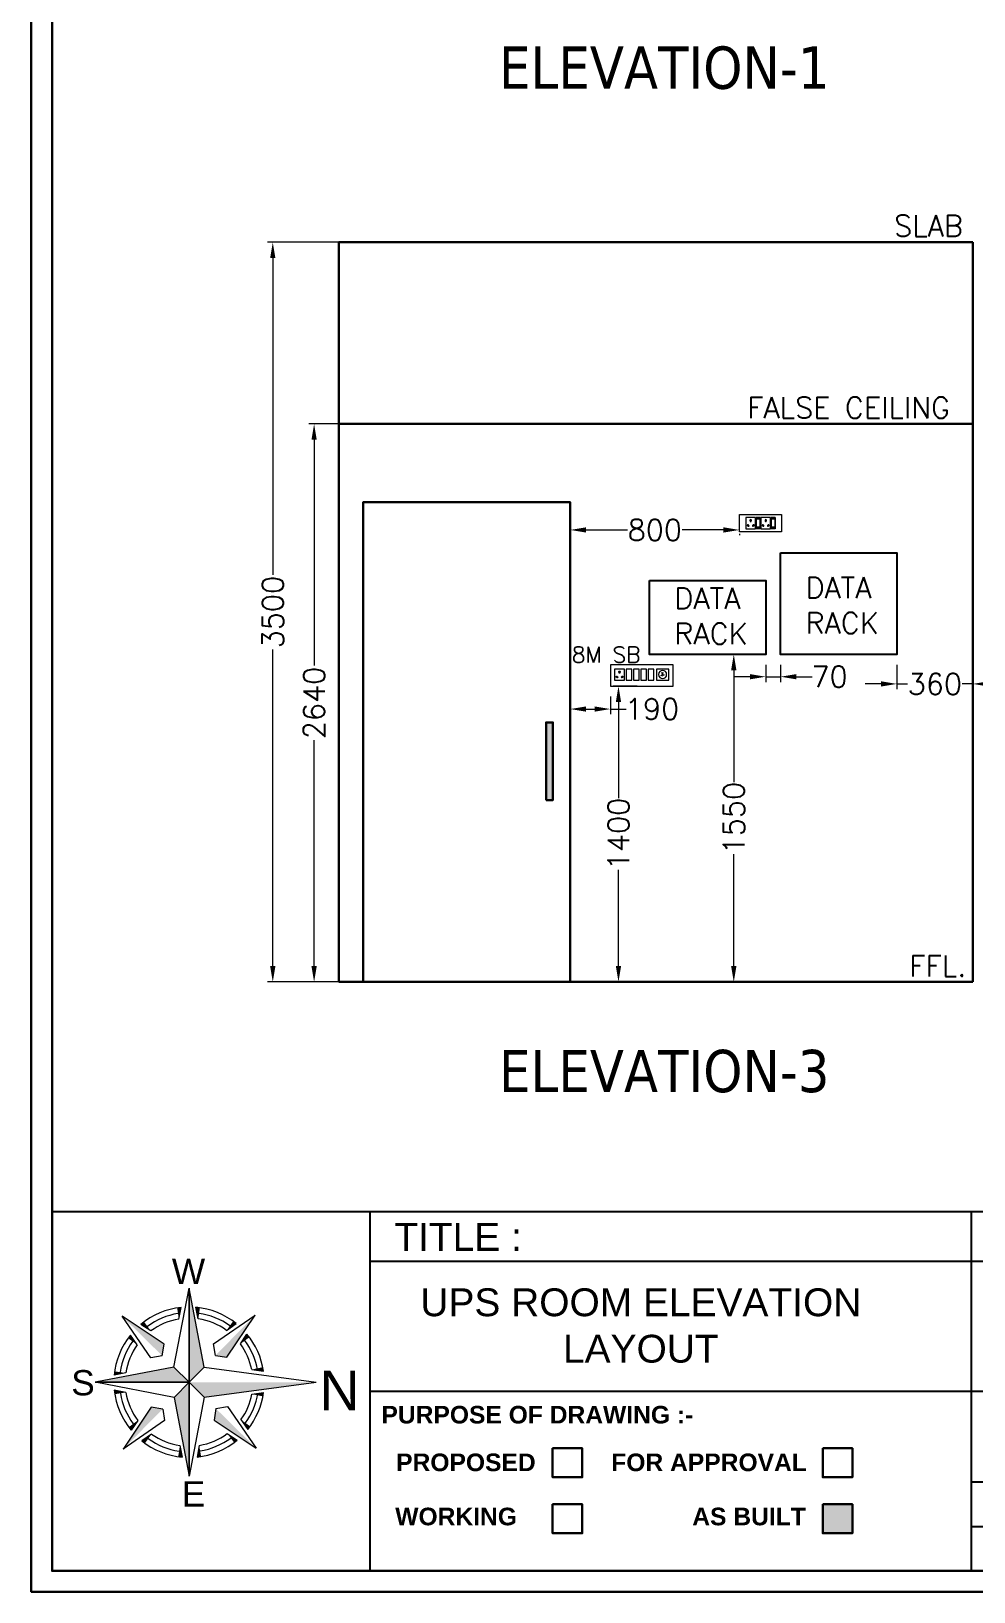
# Model space of a CAD drawing. Header units: millimetres. Extents: x 3552052 to 4144896, y -707811 to -630695.
# Drawn here: x 3630744 to 3635203, y -700271 to -692887 of the extents above; entities that cross this region are included whole.
import ezdxf
from ezdxf.enums import TextEntityAlignment as Align

# ---------------------------------------------------------------- set-up
doc = ezdxf.new("R2010")
doc.units = ezdxf.units.MM
doc.header["$LTSCALE"] = 6
doc.header["$MEASUREMENT"] = 0
doc.linetypes.add('HIDDEN', pattern=[0.375, 0.25, -0.125])
doc.layers.get('0').update_dxf_attribs({"linetype": 'CONTINUOUS', "lineweight": 0})
doc.layers.get('Defpoints').update_dxf_attribs({"linetype": 'CONTINUOUS', "lineweight": 0})
for name, color, linetype, lineweight in [('0.0', 8, 'CONTINUOUS', 0), ('ELE-4M RAW P.SB', 40, 'CONTINUOUS', 0), ('ELE-4M UPS P.SB', 3, 'CONTINUOUS', 0), ('ELE-6M RAW P.SB', 40, 'HIDDEN', 0), ('ELE-SOCKET NMBERING', 7, 'CONTINUOUS', 9), ('ELE-TEXT', 7, 'CONTINUOUS', 9), ('ELE. 2N0S OF 6-16 UPS SOCKETS', 191, 'CONTINUOUS', 0), ('formate text', 8, 'CONTINUOUS', 0), ('MEP_HVAC_RA_DUCT', 1, 'CONTINUOUS', 0), ('MEP_HVAC_TEXT', 7, 'CONTINUOUS', 0), ('TEXT', 5, 'CONTINUOUS', 0), ('TITLE', 7, 'CONTINUOUS', 0)]:
    doc.layers.add(name, color=color, linetype=linetype, lineweight=lineweight)
doc.styles.add('Annotation', font='tahoma.ttf')
doc.styles.add('ARIAL', font='arial.ttf')
doc.styles.add('FORMATE', font='arialbd.ttf')
doc.styles.add('ROMANS', font='romans.shx')
doc.styles.add('style3', font='arialbd.ttf')
doc.dimstyles.new('AEPL1', dxfattribs={"dimtxt": 100, "dimasz": 75, "dimexe": 25, "dimexo": 50, "dimtad": 0, "dimdec": 0, "dimtxsty": 'ROMANS', "dimcen": 2.5, "dimclrd": 7, "dimclre": 7, "dimclrt": 7, "dimadec": 0, "dimazin": 0, "dimtfac": 1, "dimtdec": 0, "dimtmove": 0, "dimatfit": 3, "dimfxl": 1, "dimlwd": 0, "dimlwe": 0, "dimarcsym": 0})

# ---------------------------------------------------------------- blocks, each defined once
blk = doc.blocks.new('*D123')
at = {"layer": 'Defpoints', "color": 0, "transparency": 16777216}
for p in [(3632082.1, -694745.4), (3632298, -694745.4), (3632358.2, -697385.4)]:
    blk.add_point(p, dxfattribs=at)
at = {"layer": 'ELE-4M UPS P.SB', "color": 7, "lineweight": 0, "transparency": 16777216}
for p, q in [((3632248, -694745.4), (3632057.1, -694745.4)), ((3632082.1, -694820.4), (3632082.1, -695888.6)), ((3632082.1, -697310.4), (3632082.1, -696242.2)), ((3632308.2, -697385.4), (3632057.1, -697385.4))]:
    blk.add_line(p, q, dxfattribs=at)
at = {"layer": 'ELE-4M UPS P.SB', "color": 7, "transparency": 16777216}
for points in [[(3632069.6, -694820.4), (3632094.6, -694820.4), (3632082.1, -694745.4)], [(3632069.6, -697310.4), (3632094.6, -697310.4), (3632082.1, -697385.4)]]:
    blk.add_solid(points, dxfattribs=at)
at = {"layer": 'ELE-4M UPS P.SB', "color": 7, "lineweight": -3, "transparency": 16777216, "insert": (3632082.1, -696065.4), "char_height": 100, "attachment_point": 5, "rotation": 90, "style": 'ROMANS'}
blk.add_mtext('2640', dxfattribs=at)
blk = doc.blocks.new('*D124')
at = {"layer": 'Defpoints', "color": 0, "transparency": 16777216}
for p in [(3631886.6, -693885.4), (3632441.5, -693885.4), (3632319, -697385.4)]:
    blk.add_point(p, dxfattribs=at)
at = {"layer": 'ELE-4M UPS P.SB', "color": 7, "lineweight": 0, "transparency": 16777216}
for p, q in [((3632391.5, -693885.4), (3631861.6, -693885.4)), ((3631886.6, -693960.4), (3631886.6, -695458.6)), ((3631886.6, -697310.4), (3631886.6, -695812.2)), ((3632269, -697385.4), (3631861.6, -697385.4))]:
    blk.add_line(p, q, dxfattribs=at)
at = {"layer": 'ELE-4M UPS P.SB', "color": 7, "transparency": 16777216}
for points in [[(3631874.1, -693960.4), (3631899.1, -693960.4), (3631886.6, -693885.4)], [(3631874.1, -697310.4), (3631899.1, -697310.4), (3631886.6, -697385.4)]]:
    blk.add_solid(points, dxfattribs=at)
at = {"layer": 'ELE-4M UPS P.SB', "color": 7, "lineweight": -3, "transparency": 16777216, "insert": (3631886.6, -695635.4), "char_height": 100, "attachment_point": 5, "rotation": 90, "style": 'ROMANS'}
blk.add_mtext('3500', dxfattribs=at)
blk = doc.blocks.new('DFGG')
at = {"layer": 'ELE-4M RAW P.SB', "color": 40, "ltscale": 10}
for p, q in [((3584692, -679080.7), (3584692.3, -679088.5)), ((3584693.5, -679088.6), (3584695.9, -679081.4)), ((3584873.2, -679064.5), (3584919.4, -679064.5)), ((3584873.2, -679117.2), (3584873.2, -679064.5)), ((3584919.4, -679064.5), (3584919.4, -679117.2)), ((3584690.5, -679090.2), (3584683, -679091.7)), ((3584684.4, -679095.5), (3584690.9, -679091.3)), ((3584693.4, -679092), (3584698.4, -679097.8)), ((3584701, -679094.7), (3584694, -679091.1)), ((3584919.4, -679117.2), (3584873.2, -679117.2))]:
    blk.add_line(p, q, dxfattribs=at)
for points in [[(3584939.4, -679144.9), (3584643.2, -679144.9), (3584643.2, -679044.9), (3584939.4, -679044.9)], [(3584721.1, -679117.6), (3584663.1, -679117.6), (3584663.1, -679064.8), (3584721.1, -679064.8)], [(3584760.8, -679117.2), (3584734.4, -679117.2), (3584734.4, -679064.5), (3584760.8, -679064.5)], [(3584830.2, -679117.2), (3584803.8, -679117.2), (3584803.8, -679064.5), (3584830.2, -679064.5)], [(3584864.9, -679117.2), (3584838.5, -679117.2), (3584838.5, -679064.5), (3584864.9, -679064.5)]]:
    blk.add_lwpolyline(points, close=True, dxfattribs=at)
for radius in [19.1, 1.78]:
    blk.add_circle((3584692.4, -679090.3), radius, dxfattribs=at)
for centre, radius, start, end in [((3584896.3, -679077.8), 3.6, 307.15837, 232.84163), ((3584896.3, -679081.4), 2.29, 161.40312, 18.59688), ((3584883.1, -679101.2), 3.1, 5.26891, 272.51003), ((3584885.5, -679103.3), 2.5, 202.68381, 75.09514), ((3584907, -679103.3), 2.5, 104.90486, 337.31619), ((3584909.5, -679101.2), 3.1, 267.48997, 174.73109)]:
    blk.add_arc(centre, radius, start, end, dxfattribs=at)
at = {"layer": 'ELE-6M RAW P.SB', "color": 3, "linetype": 'ByBlock'}
blk.add_lwpolyline([(3584795.5, -679117.2), (3584769.1, -679117.2), (3584769.1, -679064.5), (3584795.5, -679064.5)], close=True, dxfattribs=at)
blk = doc.blocks.new('5Y3AQY')
at = {"layer": 'ELE. 2N0S OF 6-16 UPS SOCKETS', "color": 72, "lineweight": 0}
for p, q in [((-312, -26), (-278, -26)), ((-312, -124), (-312, -26)), ((-312, -124), (-312, -26)), ((-312, -124), (-278, -124)), ((-278, -124), (-312, -124)), ((-309, -37), (-281, -37)), ((-309, -113), (-309, -37)), ((-309, -40), (-281, -40)), ((-281, -113), (-309, -113)), ((-281, -37), (-281, -113)), ((-278, -26), (-278, -124)), ((-272, -26), (-272, -124)), ((-187, -26), (-272, -26)), ((-272, -124), (-187, -124)), ((-187, -124), (-187, -26)), ((-181, -26), (-148, -26)), ((-181, -124), (-181, -26)), ((-181, -124), (-181, -26)), ((-181, -124), (-148, -124)), ((-148, -124), (-181, -124)), ((-179, -37), (-150, -37)), ((-179, -113), (-179, -37)), ((-179, -40), (-150, -40)), ((-150, -113), (-179, -113)), ((-150, -37), (-150, -113)), ((-148, -26), (-148, -124)), ((-57, -26), (-142, -26)), ((-142, -26), (-142, -124)), ((-142, -124), (-57, -124)), ((-57, -124), (-57, -26))]:
    blk.add_line(p, q, dxfattribs=at)
blk.add_lwpolyline([(-368, 0), (0, 0), (0, -150), (-368, -150)], close=True, dxfattribs=at)
for centre, radius, start, end in [((-254, -56), 5.7, 87.49, 354.7311), ((-249, -52), 4.6, 284.9049, 157.3162), ((-230, -99), 6.62, 127.1584, 52.8416), ((-230, -92), 4.22, 341.4031, 198.5969), ((-210, -52), 4.6, 22.6838, 255.0951), ((-205, -56), 5.7, 185.2689, 92.51), ((-124, -56), 5.7, 87.49, 354.7311), ((-119, -52), 4.6, 284.9049, 157.3162), ((-99, -99), 6.62, 127.1584, 52.8416), ((-99, -92), 4.22, 341.4031, 198.5969), ((-80, -52), 4.6, 22.6838, 255.0951), ((-75, -56), 5.7, 185.2689, 92.51)]:
    blk.add_arc(centre, radius, start, end, dxfattribs=at)
blk = doc.blocks.new('*D125')
at = {"layer": 'Defpoints', "color": 0, "transparency": 16777216}
for p in [(3634838.9, -695835.4), (3635198.9, -695835.4), (3635198.9, -695975.3)]:
    blk.add_point(p, dxfattribs=at)
at = {"layer": 'ELE-4M UPS P.SB', "color": 7, "lineweight": 0, "transparency": 16777216}
for p, q in [((3634838.9, -695885.4), (3634838.9, -696000.3)), ((3635198.9, -695885.4), (3635198.9, -696000.3)), ((3634763.9, -695975.3), (3634688.9, -695975.3)), ((3634838.9, -695975.3), (3634889.7, -695975.3)), ((3635198.9, -695975.3), (3635148.1, -695975.3)), ((3635273.9, -695975.3), (3635348.9, -695975.3))]:
    blk.add_line(p, q, dxfattribs=at)
at = {"layer": 'ELE-4M UPS P.SB', "color": 7, "transparency": 16777216}
for points in [[(3634763.9, -695962.8), (3634763.9, -695987.8), (3634838.9, -695975.3)], [(3635273.9, -695962.8), (3635273.9, -695987.8), (3635198.9, -695975.3)]]:
    blk.add_solid(points, dxfattribs=at)
at = {"layer": 'ELE-4M UPS P.SB', "color": 7, "lineweight": -3, "transparency": 16777216, "insert": (3635018.9, -695975.3), "char_height": 100, "attachment_point": 5, "style": 'ROMANS'}
blk.add_mtext('360', dxfattribs=at)
blk = doc.blocks.new('*D126')
at = {"layer": 'Defpoints', "color": 0, "transparency": 16777216}
for p in [(3634218.9, -695835.4), (3634288.9, -695835.4), (3634288.9, -695941.3)]:
    blk.add_point(p, dxfattribs=at)
at = {"layer": 'ELE-4M UPS P.SB', "color": 7, "lineweight": 0, "transparency": 16777216}
for p, q in [((3634218.9, -695885.4), (3634218.9, -695966.3)), ((3634288.9, -695885.4), (3634288.9, -695966.3)), ((3634143.9, -695941.3), (3634068.9, -695941.3)), ((3634218.9, -695941.3), (3634288.9, -695941.3)), ((3634363.9, -695941.3), (3634438.9, -695941.3))]:
    blk.add_line(p, q, dxfattribs=at)
at = {"layer": 'ELE-4M UPS P.SB', "color": 7, "transparency": 16777216}
for points in [[(3634143.9, -695928.8), (3634143.9, -695953.8), (3634218.9, -695941.3)], [(3634363.9, -695928.8), (3634363.9, -695953.8), (3634288.9, -695941.3)]]:
    blk.add_solid(points, dxfattribs=at)
at = {"layer": 'ELE-4M UPS P.SB', "color": 7, "lineweight": -3, "transparency": 16777216, "insert": (3634520.5, -695941.3), "char_height": 100, "attachment_point": 5, "style": 'ROMANS'}
blk.add_mtext('70', dxfattribs=at)
blk = doc.blocks.new('*D127')
at = {"layer": 'Defpoints', "color": 0, "transparency": 16777216}
for p in [(3633293.9, -695995), (3633483.9, -695985.4), (3633483.9, -696094.2)]:
    blk.add_point(p, dxfattribs=at)
at = {"layer": 'ELE-4M UPS P.SB', "color": 7, "lineweight": 0, "transparency": 16777216}
for p, q in [((3633293.9, -696045), (3633293.9, -696119.2)), ((3633483.9, -696035.4), (3633483.9, -696119.2)), ((3633368.9, -696094.2), (3633408.9, -696094.2)), ((3633483.9, -696094.2), (3633558.9, -696094.2))]:
    blk.add_line(p, q, dxfattribs=at)
at = {"layer": 'ELE-4M UPS P.SB', "color": 7, "transparency": 16777216}
for points in [[(3633368.9, -696081.7), (3633368.9, -696106.7), (3633293.9, -696094.2)], [(3633408.9, -696081.7), (3633408.9, -696106.7), (3633483.9, -696094.2)]]:
    blk.add_solid(points, dxfattribs=at)
at = {"layer": 'ELE-4M UPS P.SB', "color": 7, "lineweight": -3, "transparency": 16777216, "insert": (3633680.9, -696094.2), "char_height": 100, "attachment_point": 5, "style": 'ROMANS'}
blk.add_mtext('190', dxfattribs=at)
blk = doc.blocks.new('*D128')
at = {"layer": 'Defpoints', "color": 0, "transparency": 16777216}
for p in [(3633293.9, -695215.4), (3634093.9, -695214.7), (3634093.9, -695246.8)]:
    blk.add_point(p, dxfattribs=at)
at = {"layer": 'ELE-4M UPS P.SB', "color": 7, "lineweight": 0, "transparency": 16777216}
for p, q in [((3633368.9, -695246.8), (3633564.7, -695246.8)), ((3634018.9, -695246.8), (3633823.1, -695246.8)), ((3633293.9, -695265.4), (3633293.9, -695271.8)), ((3634093.9, -695264.7), (3634093.9, -695271.8))]:
    blk.add_line(p, q, dxfattribs=at)
at = {"layer": 'ELE-4M UPS P.SB', "color": 7, "transparency": 16777216}
for points in [[(3633368.9, -695234.3), (3633368.9, -695259.3), (3633293.9, -695246.8)], [(3634018.9, -695234.3), (3634018.9, -695259.3), (3634093.9, -695246.8)]]:
    blk.add_solid(points, dxfattribs=at)
at = {"layer": 'ELE-4M UPS P.SB', "color": 7, "lineweight": -3, "transparency": 16777216, "insert": (3633693.9, -695246.8), "char_height": 100, "attachment_point": 5, "style": 'ROMANS'}
blk.add_mtext('800', dxfattribs=at)
blk = doc.blocks.new('*D129')
at = {"layer": 'Defpoints', "color": 0, "transparency": 16777216}
for p in [(3633947.8, -695835.4), (3634067.6, -695835.4), (3633947.8, -697385.4)]:
    blk.add_point(p, dxfattribs=at)
at = {"layer": 'ELE-4M UPS P.SB', "color": 7, "lineweight": 0, "transparency": 16777216}
for p, q in [((3633997.8, -695835.4), (3634092.6, -695835.4)), ((3634067.6, -695910.4), (3634067.6, -696440.7)), ((3634067.6, -697310.4), (3634067.6, -696780.1)), ((3633997.8, -697385.4), (3634092.6, -697385.4))]:
    blk.add_line(p, q, dxfattribs=at)
at = {"layer": 'ELE-4M UPS P.SB', "color": 7, "transparency": 16777216}
for points in [[(3634055.1, -695910.4), (3634080.1, -695910.4), (3634067.6, -695835.4)], [(3634055.1, -697310.4), (3634080.1, -697310.4), (3634067.6, -697385.4)]]:
    blk.add_solid(points, dxfattribs=at)
at = {"layer": 'ELE-4M UPS P.SB', "color": 7, "lineweight": -3, "transparency": 16777216, "insert": (3634067.6, -696610.4), "char_height": 100, "attachment_point": 5, "rotation": 90, "style": 'ROMANS'}
blk.add_mtext('1550', dxfattribs=at)
blk = doc.blocks.new('*D130')
at = {"layer": 'Defpoints', "color": 0, "transparency": 16777216}
for p in [(3633660.1, -695985.4), (3633522, -697385.4), (3633660.1, -697385.4)]:
    blk.add_point(p, dxfattribs=at)
at = {"layer": 'ELE-4M UPS P.SB', "color": 7, "lineweight": 0, "transparency": 16777216}
for p, q in [((3633610.1, -695985.4), (3633497, -695985.4)), ((3633522, -696060.4), (3633522, -696515.7)), ((3633522, -697310.4), (3633522, -696855.1)), ((3633610.1, -697385.4), (3633497, -697385.4))]:
    blk.add_line(p, q, dxfattribs=at)
at = {"layer": 'ELE-4M UPS P.SB', "color": 7, "transparency": 16777216}
for points in [[(3633509.5, -696060.4), (3633534.5, -696060.4), (3633522, -695985.4)], [(3633509.5, -697310.4), (3633534.5, -697310.4), (3633522, -697385.4)]]:
    blk.add_solid(points, dxfattribs=at)
at = {"layer": 'ELE-4M UPS P.SB', "color": 7, "lineweight": -3, "transparency": 16777216, "insert": (3633522, -696685.4), "char_height": 100, "attachment_point": 5, "rotation": 90, "style": 'ROMANS'}
blk.add_mtext('1400', dxfattribs=at)
blk = doc.blocks.new('A$C4A7C6C7E')
at = {"layer": 'TITLE', "color": 8, "lineweight": 5}
for p, q in [((-4207, 4144), (0, 26095)), ((0, 26095), (0, 0)), ((0, 0), (0, 26095)), ((4144, 4207), (0, 26095)), ((-6941, 10518), (-18592, 18312)), ((-10622, 6781), (-18592, 18312)), ((-2825, 17519), (-2234, 20757)), ((2559, 17560), (1919, 20788)), ((6781, 10622), (18312, 18592)), ((10518, 6941), (18312, 18592)), ((-14385, 10390), (-16257, 13098)), ((-10607, 14226), (-13343, 16056)), ((10390, 14385), (13098, 16257)), ((14226, 10607), (16056, 13343)), ((-7437, 7325), (-6941, 10518)), ((7325, 7437), (6781, 10622)), ((-7437, 7325), (-10622, 6781)), ((7325, 7437), (10518, 6941)), ((-4207, 4144), (-26095, 0)), ((0, 0), (-26095, 0)), ((-26095, 0), (0, 0)), ((-4144, -4207), (-26095, 0)), ((-17560, 2559), (-20788, 1919)), ((-4207, 4144), (0, 0)), ((0, 0), (-4207, 4144)), ((0, 0), (-4144, -4207)), ((-4144, -4207), (0, 0)), ((0, 0), (4144, 4207)), ((4144, 4207), (0, 0)), ((0, 0), (4207, -4144)), ((4207, -4144), (0, 0)), ((0, 0), (0, -26095)), ((0, -26095), (0, 0)), ((17394, 3514), (20646, 3095)), ((17394, 3514), (20646, 3095)), ((-17519, -2825), (-20757, -2234)), ((-4144, -4207), (0, -26095)), ((4207, -4144), (0, -26095)), ((17433, -3312), (20680, -2857)), ((17433, -3312), (20680, -2857)), ((17434, -3310), (20680, -2857)), ((-10518, -6941), (-18312, -18592)), ((-7325, -7437), (-10518, -6941)), ((-7325, -7437), (-6781, -10622)), ((7437, -7325), (6941, -10518)), ((7437, -7325), (10622, -6781)), ((10622, -6781), (18592, -18312)), ((-6781, -10622), (-18312, -18592)), ((-14226, -10607), (-16056, -13343)), ((6941, -10518), (18592, -18312)), ((14385, -10390), (16257, -13098)), ((-10390, -14385), (-13098, -16257)), ((10607, -14226), (13343, -16056)), ((-2559, -17560), (-1919, -20788)), ((2825, -17519), (2234, -20757))]:
    blk.add_line(p, q, dxfattribs=at)
at = {"layer": 'TITLE', "color": 5}
for p in [(4144, 4207), (4207, -4144)]:
    blk.add_line(p, (35289, 0), dxfattribs=at)
at = {"layer": 'TITLE', "color": 8, "lineweight": 5}
for radius, start, end in [(20877, 96.14269, 129.72625), (19311, 99.1612, 126.70773), (17745, 99.1612, 126.70773), (20877, 51.14269, 84.72625), (17745, 54.16121, 81.70773), (19311, 54.16121, 81.70773), (20877, 141.14269, 174.72625), (20877, 8.52692, 39.72625), (19311, 144.16121, 171.70773), (17745, 144.16121, 171.70773), (17745, 11.42181, 36.70773), (19311, 9.85136, 36.70773), (20877, 186.14269, 219.72625), (19311, 189.1612, 216.70773), (17745, 189.1612, 216.70773), (17745, 324.16121, 349.24868), (19311, 324.16121, 350.81434), (20877, 321.14269, 352.1348), (20877, 231.14269, 264.72625), (19311, 234.16121, 261.70773), (17745, 234.16121, 261.70773), (20877, 276.14269, 309.72625), (17745, 279.1612, 306.70773), (19311, 279.1612, 306.70773)]:
    blk.add_arc((0, 0), radius, start, end, dxfattribs=at)
for points in [[(0, 26095), (4144, 4207), (0, 0)], [(-18592, 18312), (-6941, 10518), (-7437, 7325)], [(-3324, 20610), (-2234, 20757), (-2825, 17519)], [(3011, 20658), (1919, 20788), (2559, 17560)], [(18312, 18592), (10518, 6941), (7325, 7437)], [(-16257, 13098), (-16924, 12223), (-14385, 10390)], [(-13343, 16056), (-12479, 16737), (-10607, 14226)], [(13098, 16257), (12223, 16924), (10390, 14385)], [(16056, 13343), (16737, 12479), (14226, 10607)], [(-26095, 0), (-4207, 4144), (0, 0)], [(-20658, 3011), (-20788, 1919), (-17560, 2559)], [(0, -26095), (-4144, -4207), (0, 0)], [(20646, 3095), (20457, 4167), (17394, 3514)], [(-20610, -3324), (-20757, -2234), (-17519, -2825)], [(20680, -2857), (20503, -3930), (17433, -3312)], [(-18312, -18592), (-10518, -6941), (-7325, -7437)], [(18592, -18312), (6941, -10518), (7437, -7325)], [(-16056, -13343), (-16737, -12479), (-14226, -10607)], [(16257, -13098), (16924, -12223), (14385, -10390)], [(-13098, -16257), (-12223, -16924), (-10390, -14385)], [(13343, -16056), (12479, -16737), (10607, -14226)], [(-3011, -20658), (-1919, -20788), (-2559, -17560)], [(3324, -20610), (2234, -20757), (2825, -17519)]]:
    blk.add_solid(points, dxfattribs=at)
at = {"layer": 'TITLE', "color": 5}
blk.add_solid([(35289, 0), (4207, -4144), (0, 0)], dxfattribs=at)

msp = doc.modelspace()

# ---------------------------------------------------------------- hatches: boundary and pattern name
at = {"lineweight": -3, "ltscale": 0.1}
h = msp.add_hatch(color=254, dxfattribs=at)
h.dxf.hatch_style = 1
h.paths.add_polyline_path([(3633179.6, -696525.1), (3633212.2, -696525.1), (3633212.2, -696157.6), (3633179.6, -696157.6)])
at = {"layer": 'MEP_HVAC_TEXT', "lineweight": -3}
h = msp.add_hatch(color=1, dxfattribs=at)
h.dxf.hatch_style = 1
h.paths.add_polyline_path([(3634488.8, -699856.5), (3634488.8, -699993.9), (3634628.9, -699993.9), (3634628.9, -699856.5)])

# ---------------------------------------------------------------- linework, layer by layer
at = {"lineweight": -3}
for p, q in [((3640145.3, -698473.7), (3630842.2, -698473.7)), ((3630842.2, -700172.4), (3630842.2, -698473.7)), ((3635192.9, -700172.4), (3635192.9, -698473.7))]:
    msp.add_line(p, q, dxfattribs=at)
at = {"color": 7, "lineweight": 30}
msp.add_line((3640145.3, -700172.4), (3635192.9, -700172.4), dxfattribs=at)
for points in [[(3640243.8, -682690.2), (3640243.8, -700270.9), (3630743.8, -700270.9), (3630743.8, -682690.2)], [(3640145.3, -682788.6), (3640145.3, -700172.4), (3630842.2, -700172.4), (3630842.2, -682788.6)]]:
    msp.add_lwpolyline(points, close=True, dxfattribs=at)
at = {"color": 7, "lineweight": 30, "ltscale": 0.1}
msp.add_lwpolyline([(3633179.6, -696525.1), (3633212.2, -696525.1), (3633212.2, -696157.6), (3633179.6, -696157.6)], close=True, dxfattribs=at)
at = {"layer": '0.0', "color": 7, "lineweight": 30, "elevation": -52.7}
for points in [[(3633210.4, -699591.7), (3633350.5, -699591.7), (3633350.5, -699729), (3633210.4, -699729)], [(3634488.8, -699591.7), (3634628.9, -699591.7), (3634628.9, -699729), (3634488.8, -699729)], [(3633210.4, -699856.5), (3633350.5, -699856.5), (3633350.5, -699993.9), (3633210.4, -699993.9)], [(3634488.8, -699856.5), (3634628.9, -699856.5), (3634628.9, -699993.9), (3634488.8, -699993.9)]]:
    msp.add_lwpolyline(points, close=True, dxfattribs=at)
at = {"layer": 'MEP_HVAC_RA_DUCT', "color": 7, "lineweight": 30}
for p, q in [((3632198.9, -693885.4), (3632198.9, -697385.4)), ((3635198.9, -693885.4), (3635198.9, -697385.4))]:
    msp.add_line(p, q, dxfattribs=at)
for points in [[(3635198.9, -693885.4), (3632198.9, -693885.4)], [(3635198.9, -694745.4), (3632198.9, -694745.4)], [(3635198.9, -697385.4), (3632198.9, -697385.4)]]:
    msp.add_lwpolyline(points, dxfattribs=at)
msp.add_lwpolyline([(3632313.9, -697385.4), (3633293.9, -697385.4), (3633293.9, -695115.4), (3632313.9, -695115.4)], close=True, dxfattribs=at)
at = {"layer": 'MEP_HVAC_TEXT', "lineweight": -3}
for p, q in [((3632345.9, -698473.7), (3632345.9, -700172.4)), ((3635192.9, -698707.9), (3632345.9, -698707.9)), ((3637668, -698707.9), (3635192.9, -698707.9)), ((3635192.9, -699322.9), (3632345.9, -699322.9)), ((3637668, -699323.1), (3635190.8, -699322.9)), ((3635192.9, -699750.8), (3637668, -699750.8)), ((3635192.9, -699961.6), (3637668, -699961.6))]:
    msp.add_line(p, q, dxfattribs=at)
at = {"layer": 'TEXT', "color": 1, "lineweight": -3}
for points in [[(3634288.9, -695355.4), (3634838.9, -695355.4), (3634838.9, -695835.4), (3634288.9, -695835.4)], [(3633668.9, -695485.4), (3634218.9, -695485.4), (3634218.9, -695835.4), (3633668.9, -695835.4)]]:
    msp.add_lwpolyline(points, close=True, dxfattribs=at)

# ---------------------------------------------------------------- block references
at = {"layer": 'ELE-4M UPS P.SB', "color": 0, "lineweight": -3, "xscale": -1}
msp.add_blockref('DFGG', (7218423.3, -16840.5), dxfattribs=at)
at = {"layer": 'ELE. 2N0S OF 6-16 UPS SOCKETS', "color": 3, "lineweight": -3, "xscale": 0.5427728613564214, "yscale": 0.5427728613564214, "zscale": 0.5427728613564214, "rotation": 180}
msp.add_blockref('5Y3AQY', (3634093.9, -695255.4), dxfattribs=at)
at = {"layer": 'TITLE', "lineweight": -3, "extrusion": (1.31196e-09, -7.57547e-09, 1), "xscale": 0.01705170636481297, "yscale": 0.01705170636481297, "zscale": 0.01705170636481297}
msp.add_blockref('A$C4A7C6C7E', (3631490.6, -699279.3, 0), dxfattribs=at)

# ---------------------------------------------------------------- texts
at = {"lineweight": -3, "char_height": 200, "width": 2697.906, "attachment_point": 3, "style": 'Annotation'}
for s, insert in [('\\pxql;ELEVATION-1', (3635654.8, -692959.4)), ('\\pxql;ELEVATION-3', (3635654.8, -697706.8))]:
    msp.add_mtext(s, dxfattribs=dict(at, insert=insert))
at = {"layer": 'ELE-SOCKET NMBERING', "color": 0, "lineweight": -3, "width": 2358.602, "attachment_point": 1, "style": 'Annotation'}
for s, insert, char_height in [('{\\Fromans|c0;SLAB}', (3634825.8, -693758), 100.004), ('{\\Fromans|c0;FALSE CEILING }', (3634130.5, -694618), 100.004), ('{\\Fromans|c0;8M SB}', (3633301.4, -695799.2), 75), ('{\\Fromans|c0;FFL.}', (3634897.4, -697260.3), 100.004)]:
    msp.add_mtext(s, dxfattribs=dict(at, insert=insert, char_height=char_height))
at = {"layer": 'ELE-TEXT', "lineweight": -3, "char_height": 100, "width": 591.108, "attachment_point": 1, "style": 'Annotation'}
for insert in [(3634406.4, -695470), (3633786.4, -695520.4)]:
    msp.add_mtext('{\\Fromans|c0;DATA RACK}', dxfattribs=dict(at, insert=insert))
at = {"layer": 'formate text', "color": 7, "lineweight": 30, "ltscale": 100, "style": 'style3'}
msp.add_text('PURPOSE OF DRAWING :-', height=83.389, dxfattribs=at).set_placement((3632400.7, -699474.6, -52.7))
at = {"layer": 'formate text', "color": 7, "lineweight": 30, "style": 'FORMATE'}
for s, height, p in [('PROPOSED ', 83.39, (3633162.7, -699700.1, -52.7)), ('FOR APPROVAL', 83.389, (3634413.3, -699700.1, -52.7)), ('WORKING', 83.39, (3633041.8, -699956.3, -52.7)), ('AS BUILT', 83.39, (3634408.2, -699956.3, -52.7))]:
    msp.add_text(s, height=height, dxfattribs=at).set_placement(p, align=Align.RIGHT)
at = {"layer": 'TITLE', "color": 7, "lineweight": 30, "style": 'ARIAL'}
for s, height, p in [('TITLE :', 131.77, (3632461.5, -698657.7)), ('W', 119.4, (3631409.2, -698814.5, 0)), ('S', 119.4, (3630933.1, -699341.4, 0)), ('E', 119.4, (3631456.1, -699867.7, 0))]:
    msp.add_text(s, height=height, dxfattribs=at).set_placement(p)
at = {"layer": 'TITLE', "color": 5, "lineweight": -3, "style": 'ARIAL'}
msp.add_text('N', height=188.3, rotation=180, dxfattribs=at).set_placement((3632297.4, -699224.1, 0))
at = {"layer": 'TITLE', "color": 7, "lineweight": 30, "insert": (3632443.6, -698835.2), "char_height": 131.77, "attachment_point": 1, "style": 'ARIAL'}
msp.add_mtext_dynamic_manual_height_columns('\\pxqc;UPS ROOM ELEVATION LAYOUT', width=2368.5, gutter_width=5.27, heights=[0], dxfattribs=at)

# ---------------------------------------------------------------- dimensions: what is measured, and where the dimension line sits
at = {"layer": 'ELE-4M UPS P.SB', "color": 0, "lineweight": -3}
for base, p1, p2, picture, middle in [((3631886.6, -693885.4), (3632319, -697385.4), (3632441.5, -693885.4), '*D124', (3631886.6, -695635.4)), ((3632082.1, -694745.4), (3632358.2, -697385.4), (3632298, -694745.4), '*D123', (3632082.1, -696065.4))]:
    dim = msp.add_linear_dim(base=base, p1=p1, p2=p2, angle=90, dimstyle='AEPL1', dxfattribs=at)
    dim.commit()
    dim.dimension.update_dxf_attribs({"geometry": picture, "text_midpoint": middle, "dimtype": 160})
for base, p1, p2, picture, middle in [((3634093.9, -695246.8), (3633293.9, -695215.4), (3634093.9, -695214.7), '*D128', (3633693.9, -695246.8)), ((3634288.9, -695941.3), (3634218.9, -695835.4), (3634288.9, -695835.4), '*D126', (3634520.5, -695941.3)), ((3635198.9, -695975.3), (3634838.9, -695835.4), (3635198.9, -695835.4), '*D125', (3635018.9, -695975.3)), ((3633483.9, -696094.2), (3633293.9, -695995), (3633483.9, -695985.4), '*D127', (3633680.9, -696094.2))]:
    dim = msp.add_linear_dim(base=base, p1=p1, p2=p2, dimstyle='AEPL1', dxfattribs=at)
    dim.commit()
    dim.dimension.update_dxf_attribs({"geometry": picture, "text_midpoint": middle})
for base, p1, p2, picture, middle in [((3634067.6, -695835.4), (3633947.8, -697385.4), (3633947.8, -695835.4), '*D129', (3634067.6, -696610.4)), ((3633522, -697385.4), (3633660.1, -695985.4), (3633660.1, -697385.4), '*D130', (3633522, -696685.4))]:
    dim = msp.add_linear_dim(base=base, p1=p1, p2=p2, angle=90, dimstyle='AEPL1', dxfattribs=at)
    dim.commit()
    dim.dimension.update_dxf_attribs({"geometry": picture, "text_midpoint": middle})

doc.saveas('drawing.dxf')
